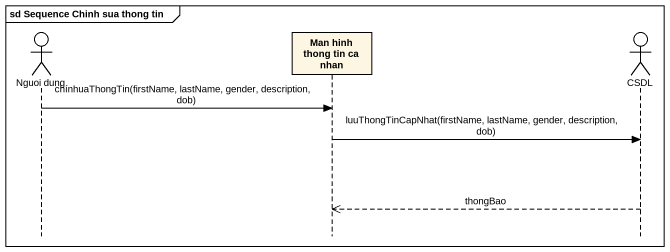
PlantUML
@startuml
mainframe sd Sequence Chinh sua thong tin
hide footbox
actor "Nguoi dung" as Nguoi_dung
participant "Man hinh thong tin ca nhan" as Man_hinh_thong_tin_ca_nhan
actor CSDL

Nguoi_dung -> Man_hinh_thong_tin_ca_nhan : chínhuaThongTin(firstName, lastName, gender, description, dob)
Man_hinh_thong_tin_ca_nhan -> CSDL : luuThongTinCapNhat(firstName, lastName, gender, description, dob)
CSDL -->> Man_hinh_thong_tin_ca_nhan : thongBao
@enduml
